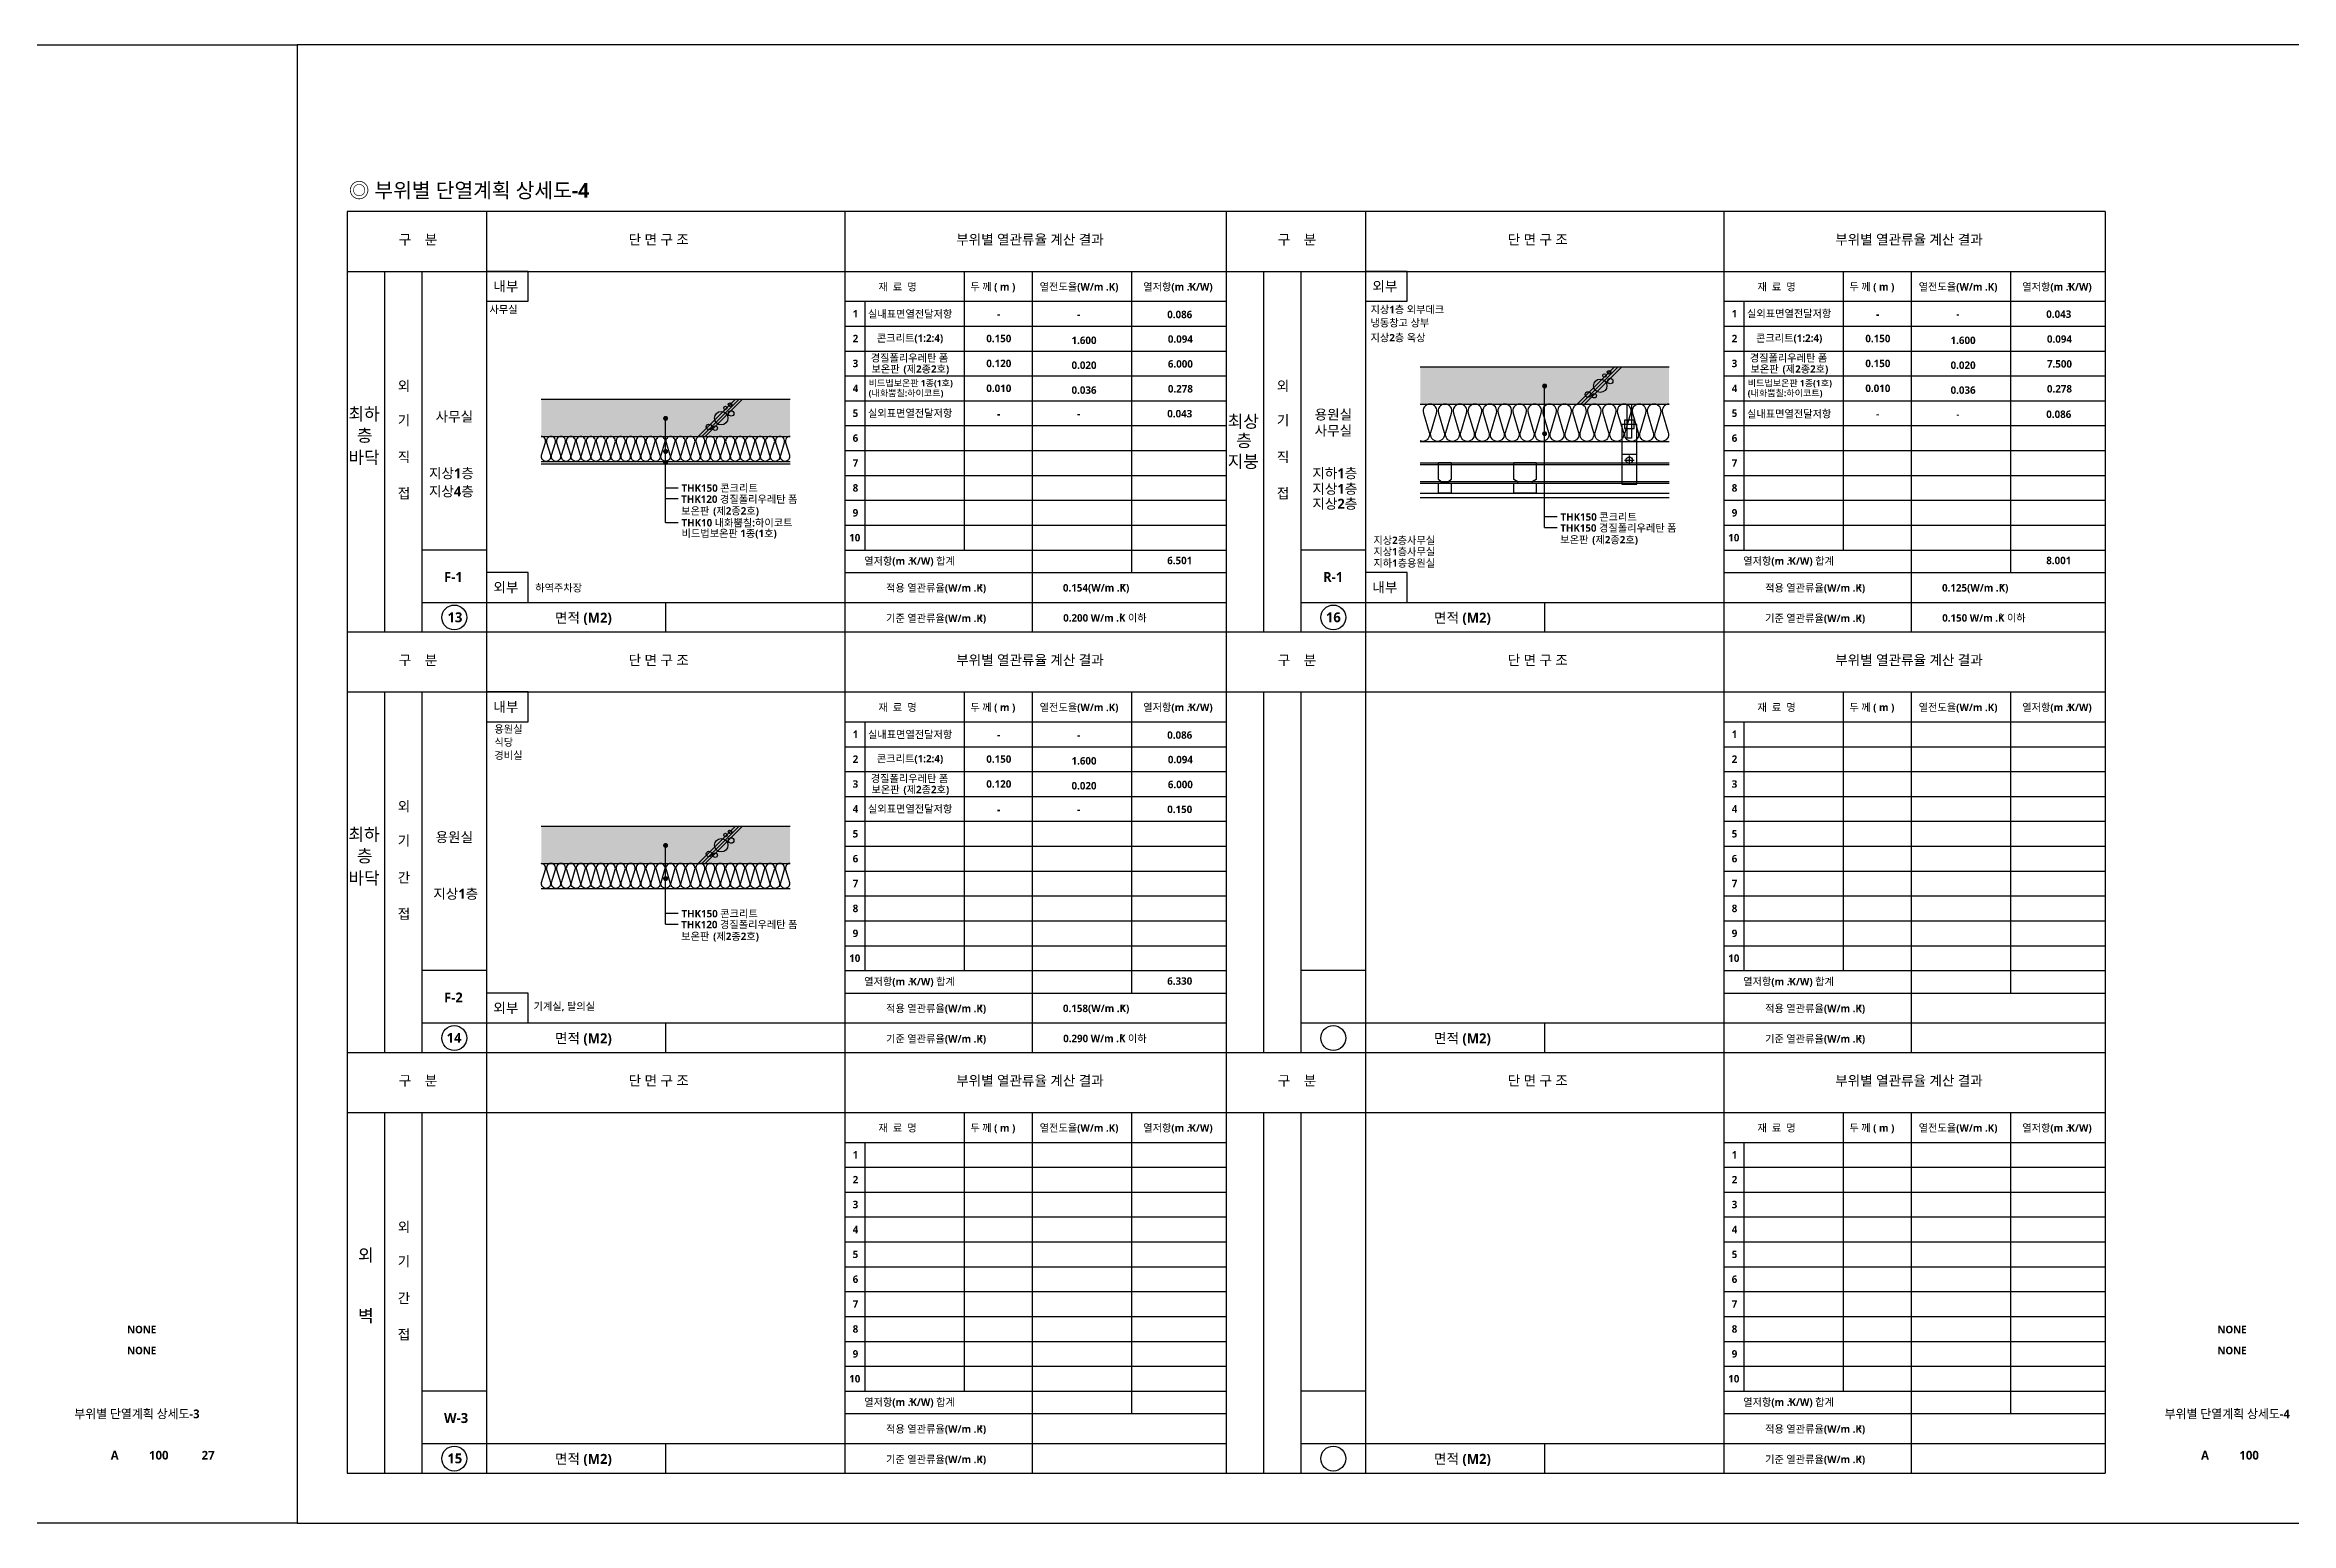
# Model space of a CAD drawing. Header units: millimetres. Extents: x 0 to 190005487, y 0 to 455456909.
# Drawn here: x 12093 to 16606, y 0 to 2970 of the extents above; entities that cross this region are included whole.
import ezdxf
from ezdxf.enums import TextEntityAlignment as Align

# ---------------------------------------------------------------- set-up
doc = ezdxf.new("R2010")
doc.units = ezdxf.units.MM
doc.header["$LTSCALE"] = 800
doc.header["$MEASUREMENT"] = 0
doc.layers.get('0').update_dxf_attribs({"linetype": 'CONTINUOUS'})
doc.layers.get('Defpoints').update_dxf_attribs({"color": 153, "linetype": 'CONTINUOUS'})
for name, color, linetype in [('245', 253, 'CONTINUOUS'), ('3', 3, 'CONTINUOUS'), ('A-ANNO-TITL', 7, 'CONTINUOUS'), ('COL', 2, 'CONTINUOUS'), ('COR', 4, 'CONTINUOUS'), ('ETC', 6, 'CONTINUOUS'), ('HAT', 5, 'CONTINUOUS'), ('INSUL', 8, 'CONTINUOUS'), ('LAN', 8, 'CONTINUOUS'), ('text', 3, 'CONTINUOUS')]:
    doc.layers.add(name, color=color, linetype=linetype)
doc.styles.add('SH_대대리576', font='')
doc.styles.get('SH_대대리576').set_extended_font_data('NanumGothic', bold=True)

# ---------------------------------------------------------------- blocks, each defined once
blk = doc.blocks.new('A$C139060A0')
at = {"layer": 'COR'}
for p, q in [((280, 0), (280, -845)), ((1000, 0), (1000, -845)), ((0, -120), (1766.2, -120)), ((75, -120), (75, -845)), ((150, -120), (150, -845)), ((1240, -120), (1240, -680)), ((1376.2, -120), (1376.2, -845)), ((1576.2, -120), (1576.2, -725)), ((1000, -180), (1766.2, -180)), ((1040, -180), (1040, -680)), ((280, -680), (150, -680)), ((1000, -680), (1766.2, -680)), ((1000, -725), (1766.2, -725)), ((150, -785), (1766.2, -785)), ((640, -785), (640, -845))]:
    blk.add_line(p, q, dxfattribs=at)
blk.add_circle((215.3, -815.4), 25, dxfattribs=at)
at = {"layer": 'HAT'}
for p, q in [((1000, -230), (1766.2, -230)), ((1000, -280), (1766.2, -280)), ((1000, -330), (1766.2, -330)), ((1000, -380), (1766.2, -380)), ((1000, -430), (1766.2, -430)), ((1000, -480), (1766.2, -480)), ((1000, -530), (1766.2, -530)), ((1000, -580), (1766.2, -580)), ((1000, -630), (1766.2, -630))]:
    blk.add_line(p, q, dxfattribs=at)
at = {"layer": 'COL', "style": 'SH_대대리576'}
blk.add_text('면적 (M2)', height=20, dxfattribs=at).set_placement((417.8, -826))
at = {"layer": 'text', "color": 2, "style": 'SH_대대리576'}
for s, p in [('구    분', (103.9, -66)), ('단 면 구 조', (565.9, -66)), ('부위별 열관류율 계산 결과 ', (1223.9, -66))]:
    blk.add_text(s, height=20, dxfattribs=at).set_placement(p)
at = {"layer": 'text', "style": 'SH_대대리576'}
for s, height, p in [('재  료  명', 15, (1067.7, -158.5)), ('두 께 ( m )', 15, (1252.3, -158.5)), ('열전도율(W/m .K)', 15, (1391.6, -158.5)), ('열저항(m .K/W)', 15, (1599.7, -158.5)), ('2', 7.5, (1690.2, -151)), ('1', 15, (1015.9, -212.5)), ('2', 15, (1015.9, -262.5)), ('3', 15, (1015.9, -312.5)), ('4', 15, (1015.9, -362.5)), ('5', 15, (1015.9, -412.5)), ('6', 15, (1015.9, -462.5)), ('7', 15, (1015.9, -512.5)), ('8', 15, (1015.9, -562.5)), ('9', 15, (1015.9, -612.5)), ('10', 15, (1008.9, -662.5)), ('열저항(m .K/W) 합계', 15, (1039, -709.5)), ('2', 7.5, (1129.5, -702)), ('적용 열관류율(W/m .K)', 15, (1083, -763.5)), ('2', 7.5, (1271, -756)), ('기준 열관류율(W/m .K)', 15, (1083, -824.5)), ('2', 7.5, (1271, -817))]:
    blk.add_text(s, height=height, dxfattribs=at).set_placement(p)
blk = doc.blocks.new('A$C01F72260')
for p, q in [((146.4, 9), (646.4, 9)), ((146.4, 0), (646.4, 0))]:
    blk.add_line(p, q)
for points in [[(551.5, 27), (581.5, 27), (581.5, 146.5), (551.5, 146.5)], [(183.4, 70.2), (208.4, 70.2), (208.4, 36.4), (203.4, 31.5), (203.4, 29), (208.4, 29), (208.4, 9), (183.4, 9), (183.4, 29), (188.4, 29), (188.4, 31.5), (183.4, 36.4)], [(334.5, 70.2), (379.5, 70.2), (379.5, 36.4), (371.5, 31.5), (371.5, 29), (379.5, 29), (379.5, 9), (334.5, 9), (334.5, 29), (342.5, 29), (342.5, 31.5), (334.5, 36.4)]]:
    blk.add_lwpolyline(points, close=True)
for points in [[(551.5, 87), (581.5, 87)], [(188.4, 31.5), (203.4, 31.5)]]:
    blk.add_lwpolyline(points)
at = {"layer": 'LAN'}
for p, q in [((646.4, 69), (146.4, 69)), ((646.4, 66), (146.4, 66)), ((557, 75), (576, 75)), ((566.5, 84.5), (566.5, 65.5)), ((146.4, 32), (646.4, 32)), ((146.4, 29), (646.4, 29))]:
    blk.add_line(p, q, dxfattribs=at)
blk.add_lwpolyline([(571, 187.9), (571, 119.3), (562, 119.3), (562, 187.9)], dxfattribs=at)
blk.add_lwpolyline([(556.9, 138.8), (576, 138.8), (576, 155.5), (556.9, 155.5)], close=True, dxfattribs=at)
blk.add_circle((566.5, 75), 6.5, dxfattribs=at)

msp = doc.modelspace()

# ---------------------------------------------------------------- hatches: boundary and pattern name
at = {"layer": '245'}
for points in [[(14856.2, 2323.4), (15356.2, 2323.4), (15356.2, 2248.4), (14856.2, 2248.4)], [(13090, 2258.3), (13590, 2258.3), (13590, 2183.3), (13090, 2183.3)], [(13090, 1400.2), (13590, 1400.2), (13590, 1325.2), (13090, 1325.2)]]:
    msp.add_hatch(color=256, dxfattribs=at).paths.add_polyline_path(points)

# ---------------------------------------------------------------- linework, layer by layer
at = {"const_width": 5}
for points in [[(15103.7, 2284.7, 1), (15108.7, 2284.7, 1)], [(13337.5, 2219.6, 1), (13342.5, 2219.6, 1)], [(15103.7, 2188.8, 1), (15108.7, 2188.8, 1)], [(13337.5, 2153.1, 1), (13342.5, 2153.1, 1)], [(13337.5, 2131.1, 1), (13342.5, 2131.1, 1)], [(13337.5, 1361.5, 1), (13342.5, 1361.5, 1)], [(13337.5, 1294.9, 1), (13342.5, 1294.9, 1)]]:
    msp.add_lwpolyline(points, format="xyb", close=True, dxfattribs=at)
for points in [[(15106.2, 2000.5), (15106.2, 2287.2)], [(13340, 2010.4), (13340, 2222.1)], [(13340, 2080.4), (13365, 2080.4)], [(13340, 2058.4), (13365, 2058.4)], [(13340, 2010.4), (13365, 2010.4)], [(15106.2, 2022.5), (15131.2, 2022.5)], [(15106.2, 2000.5), (15131.2, 2000.5)], [(13340, 1203.3), (13340, 1364)], [(13340, 1225.3), (13365, 1225.3)], [(13340, 1203.3), (13365, 1203.3)]]:
    msp.add_lwpolyline(points)
at = {"layer": '3'}
for p, q in [((16232.5, 2635), (12700, 2635)), ((12700, 2635), (12700, 100)), ((14466.2, 2635), (14466.2, 100)), ((16232.5, 2635), (16232.5, 100)), ((16232.5, 1790), (12700, 1790)), ((16232.5, 945), (12700, 945)), ((12700, 100), (16232.5, 100))]:
    msp.add_line(p, q, dxfattribs=at)
at = {"layer": 'COL'}
for p, q in [((14856.2, 2323.4), (15356.2, 2323.4)), ((13090, 2258.3), (13590, 2258.3)), ((14856.2, 2248.4), (15356.2, 2248.4)), ((13090, 2183.3), (13590, 2183.3)), ((13090, 1400.2), (13590, 1400.2)), ((13090, 1325.2), (13590, 1325.2))]:
    msp.add_line(p, q, dxfattribs=at)
at = {"layer": 'COR'}
for points in [[(12980, 2515), (12980, 2455), (13064, 2455), (13064, 2515)], [(14746.2, 2515), (14746.2, 2455), (14830.2, 2455), (14830.2, 2515)], [(12980, 1910), (12980, 1850), (13064, 1850), (13064, 1910)], [(14746.2, 1910), (14746.2, 1850), (14830.2, 1850), (14830.2, 1910)], [(12980, 1670), (12980, 1610), (13064, 1610), (13064, 1670)], [(12980, 1065), (12980, 1005), (13064, 1005), (13064, 1065)]]:
    msp.add_lwpolyline(points, close=True, dxfattribs=at)
at = {"layer": 'Defpoints'}
for points in [[(8400, 2970), (12600, 2970), (12600, 0), (8400, 0)], [(16800, 2970), (12600, 2970), (12600, 0), (16800, 0)]]:
    msp.add_lwpolyline(points, close=True, dxfattribs=at)
at = {"layer": 'HAT'}
for p, q in [((15246.8, 2323.4), (15171.8, 2248.4)), ((15253.9, 2323.4), (15178.9, 2248.4)), ((15261, 2323.4), (15186, 2248.4)), ((13480.6, 2258.3), (13405.6, 2183.3)), ((13487.7, 2258.3), (13412.7, 2183.3)), ((13494.7, 2258.3), (13419.7, 2183.3)), ((13480.6, 1400.2), (13405.6, 1325.2)), ((13487.7, 1400.2), (13412.7, 1325.2)), ((13494.7, 1400.2), (13419.7, 1325.2))]:
    msp.add_line(p, q, dxfattribs=at)
for centre, radius in [((15226.5, 2305.7), 3.51), ((15235.5, 2312.2), 3.51), ((15193.4, 2267.6), 5.52), ((15205.9, 2265.1), 4.51), ((15218, 2285.1), 13.5), ((15238, 2294.6), 5.52), ((13451.7, 2220.1), 13.5), ((13460.2, 2240.6), 3.51), ((13469.3, 2247.2), 3.51), ((13471.8, 2229.6), 5.52), ((13427.1, 2202.5), 5.52), ((13439.7, 2200), 4.51), ((13451.7, 1361.9), 13.5), ((13460.2, 1382.5), 3.51), ((13469.3, 1389), 3.51), ((13471.8, 1371.5), 5.52), ((13427.1, 1344.4), 5.52), ((13439.7, 1341.9), 4.51)]:
    msp.add_circle(centre, radius, dxfattribs=at)
at = {"layer": 'INSUL'}
for p, q in [((14856.2, 2173.4), (15356.2, 2173.4)), ((13090, 2133.3), (13590, 2133.3)), ((13090, 2128.3), (13590, 2128.3)), ((13090, 1275.2), (13590, 1275.2))]:
    msp.add_line(p, q, dxfattribs=at)
for points in [[(15356.2, 2248.4, 0.509267), (15356.2, 2248.4, 0.509267), (15343, 2230.2), (15354.5, 2191.5, -0.509267), (15341.2, 2173.4, -0.509267), (15328, 2191.5), (15339.5, 2230.2, 0.509267), (15326.2, 2248.4, 0.509267), (15313, 2230.2), (15324.5, 2191.5, -0.509267), (15311.2, 2173.4, -0.509267), (15298, 2191.5), (15309.5, 2230.2, 0.509267), (15296.2, 2248.4, 0.509267), (15282.9, 2230.2), (15294.4, 2191.5, -0.509267), (15281.2, 2173.4, -0.509267), (15267.9, 2191.5), (15279.4, 2230.2, 0.509267), (15266.2, 2248.4, 0.509267), (15252.9, 2230.2), (15264.4, 2191.5, -0.509267), (15251.2, 2173.4, -0.509267), (15237.9, 2191.5), (15249.4, 2230.2, 0.509267), (15236.2, 2248.4, 0.509267), (15222.9, 2230.2), (15234.4, 2191.5, -0.509267), (15221.2, 2173.4, -0.509267), (15207.9, 2191.5), (15219.4, 2230.2, 0.509267), (15206.2, 2248.4, 0.509267), (15192.9, 2230.2), (15204.4, 2191.5, -0.509267), (15191.1, 2173.4, -0.509267), (15177.9, 2191.5), (15189.4, 2230.2, 0.509267), (15176.1, 2248.4, 0.509267), (15162.9, 2230.2), (15174.4, 2191.5, -0.509267), (15161.1, 2173.4, -0.509267), (15147.9, 2191.5), (15159.4, 2230.2, 0.509267), (15146.1, 2248.4, 0.509267), (15132.9, 2230.2), (15144.4, 2191.5, -0.509267), (15131.1, 2173.4, -0.509267), (15117.9, 2191.5), (15129.4, 2230.2, 0.509267), (15116.1, 2248.4, 0.509267), (15102.9, 2230.2), (15114.3, 2191.5, -0.509267), (15101.1, 2173.4, -0.509267), (15087.9, 2191.5), (15099.3, 2230.2, 0.509267), (15086.1, 2248.4, 0.509267), (15072.8, 2230.2), (15084.3, 2191.5, -0.509267), (15071.1, 2173.4, -0.509267), (15057.8, 2191.5), (15069.3, 2230.2, 0.509267), (15056.1, 2248.4, 0.509267), (15042.8, 2230.2), (15054.3, 2191.5, -0.509267), (15041.1, 2173.4, -0.509267), (15027.8, 2191.5), (15039.3, 2230.2, 0.509267), (15026.1, 2248.4, 0.509267), (15012.8, 2230.2), (15024.3, 2191.5, -0.509267), (15011.1, 2173.4, -0.509267), (14997.8, 2191.5), (15009.3, 2230.2, 0.509267), (14996.1, 2248.4, 0.509267), (14982.8, 2230.2), (14994.3, 2191.5, -0.509267), (14981, 2173.4, -0.509267), (14967.8, 2191.5), (14979.3, 2230.2, 0.509267), (14966, 2248.4, 0.509267), (14952.8, 2230.2), (14964.3, 2191.5, -0.509267), (14951, 2173.4, -0.509267), (14937.8, 2191.5), (14949.3, 2230.2, 0.509267), (14936, 2248.4, 0.509267), (14922.8, 2230.2), (14934.3, 2191.5, -0.509267), (14921, 2173.4, -0.509267), (14907.8, 2191.5), (14919.3, 2230.2, 0.509267), (14906, 2248.4, 0.509267), (14892.8, 2230.2), (14904.2, 2191.5, -0.509267), (14891, 2173.4, -0.509267), (14877.8, 2191.5), (14889.2, 2230.2, 0.509267), (14876, 2248.4, 0.509267), (14862.7, 2230.2), (14874.2, 2191.5, -0.509267), (14861, 2173.4, -0.087262), (14856.2, 2174.2)], [(13590, 2183.3, 0.509267), (13590, 2183.3, 0.509267), (13581.2, 2171.2), (13588.8, 2145.4, -0.509267), (13580, 2133.3, -0.509267), (13571.2, 2145.4), (13578.8, 2171.2, 0.509267), (13570, 2183.3, 0.509267), (13561.1, 2171.2), (13568.8, 2145.4, -0.509267), (13560, 2133.3, -0.509267), (13551.1, 2145.4), (13558.8, 2171.2, 0.509267), (13550, 2183.3, 0.509267), (13541.1, 2171.2), (13548.8, 2145.4, -0.509267), (13540, 2133.3, -0.509267), (13531.1, 2145.4), (13538.8, 2171.2, 0.509267), (13530, 2183.3, 0.509267), (13521.1, 2171.2), (13528.8, 2145.4, -0.509267), (13520, 2133.3, -0.509267), (13511.1, 2145.4), (13518.8, 2171.2, 0.509267), (13510, 2183.3, 0.509267), (13501.1, 2171.2), (13508.8, 2145.4, -0.509267), (13499.9, 2133.3, -0.509267), (13491.1, 2145.4), (13498.8, 2171.2, 0.509267), (13489.9, 2183.3, 0.509267), (13481.1, 2171.2), (13488.8, 2145.4, -0.509267), (13479.9, 2133.3, -0.509267), (13471.1, 2145.4), (13478.8, 2171.2, 0.509267), (13469.9, 2183.3, 0.509267), (13461.1, 2171.2), (13468.8, 2145.4, -0.509267), (13459.9, 2133.3, -0.509267), (13451.1, 2145.4), (13458.8, 2171.2, 0.509267), (13449.9, 2183.3, 0.509267), (13441.1, 2171.2), (13448.7, 2145.4, -0.509267), (13439.9, 2133.3, -0.509267), (13431.1, 2145.4), (13438.7, 2171.2, 0.509267), (13429.9, 2183.3, 0.509267), (13421.1, 2171.2), (13428.7, 2145.4, -0.509267), (13419.9, 2133.3, -0.509267), (13411.1, 2145.4), (13418.7, 2171.2, 0.509267), (13409.9, 2183.3, 0.509267), (13401.1, 2171.2), (13408.7, 2145.4, -0.509267), (13399.9, 2133.3, -0.509267), (13391.1, 2145.4), (13398.7, 2171.2, 0.509267), (13389.9, 2183.3, 0.509267), (13381.1, 2171.2), (13388.7, 2145.4, -0.509267), (13379.9, 2133.3, -0.509267), (13371.1, 2145.4), (13378.7, 2171.2, 0.509267), (13369.9, 2183.3, 0.509267), (13361, 2171.2), (13368.7, 2145.4, -0.509267), (13359.9, 2133.3, -0.509267), (13351, 2145.4), (13358.7, 2171.2, 0.509267), (13349.9, 2183.3, 0.509267), (13341, 2171.2), (13348.7, 2145.4, -0.509267), (13339.9, 2133.3, -0.509267), (13331, 2145.4), (13338.7, 2171.2, 0.509267), (13329.9, 2183.3, 0.509267), (13321, 2171.2), (13328.7, 2145.4, -0.509267), (13319.9, 2133.3, -0.509267), (13311, 2145.4), (13318.7, 2171.2, 0.509267), (13309.9, 2183.3, 0.509267), (13301, 2171.2), (13308.7, 2145.4, -0.509267), (13299.8, 2133.3, -0.509267), (13291, 2145.4), (13298.7, 2171.2, 0.509267), (13289.8, 2183.3, 0.509267), (13281, 2171.2), (13288.7, 2145.4, -0.509267), (13279.8, 2133.3, -0.509267), (13271, 2145.4), (13278.7, 2171.2, 0.509267), (13269.8, 2183.3, 0.509267), (13261, 2171.2), (13268.7, 2145.4, -0.509267), (13259.8, 2133.3, -0.509267), (13251, 2145.4), (13258.7, 2171.2, 0.509267), (13249.8, 2183.3, 0.509267), (13241, 2171.2), (13248.6, 2145.4, -0.509267), (13239.8, 2133.3, -0.509267), (13231, 2145.4), (13238.6, 2171.2, 0.509267), (13229.8, 2183.3, 0.509267), (13221, 2171.2), (13228.6, 2145.4, -0.509267), (13219.8, 2133.3, -0.509267), (13211, 2145.4), (13218.6, 2171.2, 0.509267), (13209.8, 2183.3, 0.509267), (13201, 2171.2), (13208.6, 2145.4, -0.509267), (13199.8, 2133.3, -0.509267), (13191, 2145.4), (13198.6, 2171.2, 0.509267), (13189.8, 2183.3, 0.509267), (13181, 2171.2), (13188.6, 2145.4, -0.509267), (13179.8, 2133.3, -0.509267), (13171, 2145.4), (13178.6, 2171.2, 0.509267), (13169.8, 2183.3, 0.509267), (13160.9, 2171.2), (13168.6, 2145.4, -0.509267), (13159.8, 2133.3, -0.509267), (13150.9, 2145.4), (13158.6, 2171.2, 0.509267), (13149.8, 2183.3, 0.509267), (13140.9, 2171.2), (13148.6, 2145.4, -0.509267), (13139.8, 2133.3, -0.509267), (13130.9, 2145.4), (13138.6, 2171.2, 0.509267), (13129.8, 2183.3, 0.509267), (13120.9, 2171.2), (13128.6, 2145.4, -0.509267), (13119.8, 2133.3, -0.509267), (13110.9, 2145.4), (13118.6, 2171.2, 0.509267), (13109.8, 2183.3, 0.509267), (13100.9, 2171.2), (13108.6, 2145.4, -0.509267), (13099.7, 2133.3, -0.509267), (13090.9, 2145.4), (13098.6, 2171.2, 0.500805), (13090, 2183.3)], [(13590, 1325.2, 0.509267), (13590, 1325.2, 0.509267), (13581.2, 1313.1), (13588.8, 1287.3, -0.509267), (13580, 1275.2, -0.509267), (13571.2, 1287.3), (13578.8, 1313.1, 0.509267), (13570, 1325.2, 0.509267), (13561.1, 1313.1), (13568.8, 1287.3, -0.509267), (13560, 1275.2, -0.509267), (13551.1, 1287.3), (13558.8, 1313.1, 0.509267), (13550, 1325.2, 0.509267), (13541.1, 1313.1), (13548.8, 1287.3, -0.509267), (13540, 1275.2, -0.509267), (13531.1, 1287.3), (13538.8, 1313.1, 0.509267), (13530, 1325.2, 0.509267), (13521.1, 1313.1), (13528.8, 1287.3, -0.509267), (13520, 1275.2, -0.509267), (13511.1, 1287.3), (13518.8, 1313.1, 0.509267), (13510, 1325.2, 0.509267), (13501.1, 1313.1), (13508.8, 1287.3, -0.509267), (13499.9, 1275.2, -0.509267), (13491.1, 1287.3), (13498.8, 1313.1, 0.509267), (13489.9, 1325.2, 0.509267), (13481.1, 1313.1), (13488.8, 1287.3, -0.509267), (13479.9, 1275.2, -0.509267), (13471.1, 1287.3), (13478.8, 1313.1, 0.509267), (13469.9, 1325.2, 0.509267), (13461.1, 1313.1), (13468.8, 1287.3, -0.509267), (13459.9, 1275.2, -0.509267), (13451.1, 1287.3), (13458.8, 1313.1, 0.509267), (13449.9, 1325.2, 0.509267), (13441.1, 1313.1), (13448.7, 1287.3, -0.509267), (13439.9, 1275.2, -0.509267), (13431.1, 1287.3), (13438.7, 1313.1, 0.509267), (13429.9, 1325.2, 0.509267), (13421.1, 1313.1), (13428.7, 1287.3, -0.509267), (13419.9, 1275.2, -0.509267), (13411.1, 1287.3), (13418.7, 1313.1, 0.509267), (13409.9, 1325.2, 0.509267), (13401.1, 1313.1), (13408.7, 1287.3, -0.509267), (13399.9, 1275.2, -0.509267), (13391.1, 1287.3), (13398.7, 1313.1, 0.509267), (13389.9, 1325.2, 0.509267), (13381.1, 1313.1), (13388.7, 1287.3, -0.509267), (13379.9, 1275.2, -0.509267), (13371.1, 1287.3), (13378.7, 1313.1, 0.509267), (13369.9, 1325.2, 0.509267), (13361, 1313.1), (13368.7, 1287.3, -0.509267), (13359.9, 1275.2, -0.509267), (13351, 1287.3), (13358.7, 1313.1, 0.509267), (13349.9, 1325.2, 0.509267), (13341, 1313.1), (13348.7, 1287.3, -0.509267), (13339.9, 1275.2, -0.509267), (13331, 1287.3), (13338.7, 1313.1, 0.509267), (13329.9, 1325.2, 0.509267), (13321, 1313.1), (13328.7, 1287.3, -0.509267), (13319.9, 1275.2, -0.509267), (13311, 1287.3), (13318.7, 1313.1, 0.509267), (13309.9, 1325.2, 0.509267), (13301, 1313.1), (13308.7, 1287.3, -0.509267), (13299.8, 1275.2, -0.509267), (13291, 1287.3), (13298.7, 1313.1, 0.509267), (13289.8, 1325.2, 0.509267), (13281, 1313.1), (13288.7, 1287.3, -0.509267), (13279.8, 1275.2, -0.509267), (13271, 1287.3), (13278.7, 1313.1, 0.509267), (13269.8, 1325.2, 0.509267), (13261, 1313.1), (13268.7, 1287.3, -0.509267), (13259.8, 1275.2, -0.509267), (13251, 1287.3), (13258.7, 1313.1, 0.509267), (13249.8, 1325.2, 0.509267), (13241, 1313.1), (13248.6, 1287.3, -0.509267), (13239.8, 1275.2, -0.509267), (13231, 1287.3), (13238.6, 1313.1, 0.509267), (13229.8, 1325.2, 0.509267), (13221, 1313.1), (13228.6, 1287.3, -0.509267), (13219.8, 1275.2, -0.509267), (13211, 1287.3), (13218.6, 1313.1, 0.509267), (13209.8, 1325.2, 0.509267), (13201, 1313.1), (13208.6, 1287.3, -0.509267), (13199.8, 1275.2, -0.509267), (13191, 1287.3), (13198.6, 1313.1, 0.509267), (13189.8, 1325.2, 0.509267), (13181, 1313.1), (13188.6, 1287.3, -0.509267), (13179.8, 1275.2, -0.509267), (13171, 1287.3), (13178.6, 1313.1, 0.509267), (13169.8, 1325.2, 0.509267), (13160.9, 1313.1), (13168.6, 1287.3, -0.509267), (13159.8, 1275.2, -0.509267), (13150.9, 1287.3), (13158.6, 1313.1, 0.509267), (13149.8, 1325.2, 0.509267), (13140.9, 1313.1), (13148.6, 1287.3, -0.509267), (13139.8, 1275.2, -0.509267), (13130.9, 1287.3), (13138.6, 1313.1, 0.509267), (13129.8, 1325.2, 0.509267), (13120.9, 1313.1), (13128.6, 1287.3, -0.509267), (13119.8, 1275.2, -0.509267), (13110.9, 1287.3), (13118.6, 1313.1, 0.509267), (13109.8, 1325.2, 0.509267), (13100.9, 1313.1), (13108.6, 1287.3, -0.509267), (13099.7, 1275.2, -0.509267), (13090.9, 1287.3), (13098.6, 1313.1, 0.500805), (13090, 1325.2)]]:
    msp.add_lwpolyline(points, format="xyb", dxfattribs=at)

# ---------------------------------------------------------------- block references
msp.add_blockref('A$C01F72260', (14709.8, 2060.5))
at = {"layer": 'COR'}
for p in [(12700, 2635), (14466.2, 2635), (12700, 1790), (14466.2, 1790), (12700, 945), (14466.2, 945)]:
    msp.add_blockref('A$C139060A0', p, dxfattribs=at)

# ---------------------------------------------------------------- texts
at = {"style": 'SH_대대리576'}
for s, height, p in [('실내표면열전달저항', 15, (13746.6, 2421.9)), ('실외표면열전달저항', 15, (15512.8, 2422.6)), ('-', 15, (14006, 2421.6)), ('-', 15, (14167, 2420.9)), ('0.086', 15, (14347.9, 2420.9)), ('-', 15, (15772.3, 2421.6)), ('-', 15, (15772.3, 2420.9)), ('-', 15, (15933.3, 2421.6)), ('0.043', 15, (16114.1, 2421.6)), ('경질폴리우레탄 폼', 15, (13752.2, 2333.5)), ('콘크리트(1:2:4)', 15, (13764.6, 2373.4)), ('0.150', 15, (13984.4, 2372.6)), ('1.600', 15, (14155.6, 2369)), ('0.094', 15, (14349.2, 2371.6)), ('경질폴리우레탄 폼', 15, (15518.4, 2333.5)), ('콘크리트(1:2:4)', 15, (15530.9, 2373.4)), ('0.150', 15, (15750.6, 2372.6)), ('1.600', 15, (15921.9, 2369)), ('0.094', 15, (16115.5, 2371.6)), ('보온판', 15, (13753.6, 2311.3)), ('(제2종2호)', 15, (13817.8, 2311.3)), ('0.120', 15, (13984.4, 2322.6)), ('0.020', 15, (14155.6, 2319)), ('6.000', 15, (14349.2, 2321.6)), ('보온판', 15, (15519.8, 2311.3)), ('(제2종2호)', 15, (15584.1, 2311.3)), ('0.150', 15, (15750.6, 2322.6)), ('0.020', 15, (15921.9, 2319)), ('7.500', 15, (16115.5, 2321.6)), ('외', 20, (12801.8, 2275)), ('(내화뿜칠:하이코트)', 13, (13748, 2263.9)), ('비드법보온판 1종(1호)', 13, (13748, 2284)), ('0.010', 15, (13984.4, 2272.6)), ('0.036', 15, (14155.6, 2269)), ('0.278', 15, (14349.2, 2271.6)), ('외', 20, (14568, 2275)), ('(내화뿜칠:하이코트)', 13, (15514.3, 2263.9)), ('비드법보온판 1종(1호)', 13, (15514.3, 2284)), ('0.010', 15, (15750.6, 2272.6)), ('0.036', 15, (15921.9, 2269)), ('0.278', 15, (16115.5, 2271.6)), ('최하', 25, (12702.7, 2216)), ('기', 20, (12801.8, 2206)), ('사무실', 20, (12877.9, 2213.3)), ('실외표면열전달저항', 15, (13746.6, 2222.6)), ('-', 15, (14006, 2221.6)), ('-', 15, (14006, 2220.9)), ('-', 15, (14167, 2221.6)), ('0.043', 15, (14347.9, 2221.6)), ('최상', 25, (14469.3, 2201.1)), ('기', 20, (14568, 2206)), ('용원실', 20, (14644.1, 2217.3)), ('실내표면열전달저항', 15, (15512.8, 2221.3)), ('-', 15, (15772.3, 2221.1)), ('-', 15, (15933.3, 2220.4)), ('0.086', 15, (16114.1, 2220.4)), ('층', 25, (12719.7, 2173)), ('층', 25, (14486.7, 2162.4)), ('사무실', 20, (14644.1, 2185.2)), ('바닥', 25, (12702.7, 2128.6)), ('직', 20, (12801.8, 2132)), ('지붕', 25, (14469.3, 2120.4)), ('직', 20, (14568, 2132)), ('접', 20, (12801.8, 2059)), ('THK150 콘크리트', 15, (13372, 2072.1)), ('접', 20, (14568, 2059)), ('THK120 경질폴리우레탄 폼', 15, (13371.5, 2049.8)), ('보온판', 15, (13371.5, 2026.2)), ('(제2종2호)', 15, (13435.5, 2026.2)), ('THK150 콘크리트', 15, (15138.2, 2014.1)), ('THK10 내화뿜칠:하이코트', 15, (13372.1, 2002.4)), ('비드법보온판 1종(1호)', 15, (13372.1, 1981.1)), ('THK150 경질폴리우레탄 폼', 15, (15137.7, 1991.9)), ('6.501', 15, (14347.9, 1926.6)), ('보온판', 15, (15137.7, 1968.3)), ('(제2종2호)', 15, (15201.7, 1968.3)), ('8.001', 15, (16114.1, 1926.6)), ('0.154(W/m .K)', 15, (14138.4, 1871.7)), ('2', 7.5, (14255.4, 1879.2)), ('0.125(W/m .K)', 15, (15904.7, 1871.7)), ('2', 7.5, (16021.1, 1879.2)), ('실내표면열전달저항', 15, (13746.6, 1576.9)), ('-', 15, (14006, 1576.6)), ('-', 15, (14167, 1575.9)), ('0.086', 15, (14347.9, 1575.9)), ('콘크리트(1:2:4)', 15, (13764.6, 1528.4)), ('0.150', 15, (13984.4, 1527.6)), ('1.600', 15, (14155.6, 1524)), ('0.094', 15, (14349.2, 1526.6)), ('경질폴리우레탄 폼', 15, (13752.2, 1488.5)), ('0.120', 15, (13984.4, 1477.6)), ('6.000', 15, (14349.2, 1476.6)), ('외', 20, (12801.8, 1430)), ('실외표면열전달저항', 15, (13746.6, 1427.6)), ('보온판', 15, (13753.6, 1466.3)), ('(제2종2호)', 15, (13817.8, 1466.3)), ('0.020', 15, (14155.6, 1474)), ('최하', 25, (12702.7, 1371)), ('-', 15, (14006, 1426.6)), ('-', 15, (14006, 1425.9)), ('-', 15, (14167, 1426.6)), ('0.150', 15, (14347.9, 1426.6)), ('층', 25, (12719.7, 1328)), ('기', 20, (12801.8, 1361)), ('용원실', 20, (12877.9, 1368.3)), ('바닥', 25, (12702.7, 1283.6)), ('간', 20, (12801.8, 1287)), ('접', 20, (12801.8, 1214)), ('THK150 콘크리트', 15, (13372, 1217)), ('THK120 경질폴리우레탄 폼', 15, (13371.5, 1195)), ('보온판', 15, (13371.5, 1171.4)), ('(제2종2호)', 15, (13435.5, 1171.4)), ('6.330', 15, (14347.9, 1081.6)), ('0.158(W/m .K)', 15, (14138.4, 1026.7)), ('2', 7.5, (14254.9, 1034.2)), ('외', 20, (12801.8, 585)), ('외', 25, (12722.1, 526)), ('기', 20, (12801.8, 516)), ('간', 20, (12801.8, 442)), ('벽', 25, (12722.1, 404)), ('접', 20, (12801.8, 369))]:
    msp.add_text(s, height=height, dxfattribs=at).set_placement(p)
at = {"layer": 'A-ANNO-TITL', "style": 'SH_대대리576'}
for s, height, p in [('NONE', 15, (12287.3, 388.9)), ('NONE', 15, (16487.3, 388.9)), ('NONE', 15, (12287.3, 346.7)), ('NONE', 15, (16487.3, 346.7)), ('부위별 단열계획 상세도-3', 17.5, (12277.8, 219.9)), ('부위별 단열계획 상세도-4', 17.5, (16477.8, 219.9)), ('A', 17.5, (12233.1, 136.4)), ('100', 17.5, (12321.7, 136.4)), ('27', 17.5, (12420.8, 136.4)), ('A', 17.5, (16433.1, 136.4)), ('100', 17.5, (16521.7, 136.4))]:
    msp.add_text(s, height=height, dxfattribs=at).set_placement(p, align=Align.MIDDLE)
at = {"layer": 'COL', "style": 'SH_대대리576'}
for s, p in [('지상1층', (12864.5, 2099.4)), ('지하1층', (14639.5, 2099.4)), ('지상4층', (12864.5, 2063)), ('지상1층', (14639.5, 2068.1)), ('지상2층', (14639.5, 2038.1)), ('F-1', (12894.8, 1891)), ('R-1', (14661, 1891)), ('13', (12901.9, 1810)), ('16', (14666.8, 1810)), ('지상1층', (12873.2, 1254.4)), ('F-2', (12894.8, 1046)), ('14', (12899.9, 965)), ('W-3', (12894.8, 201)), ('15', (12901.5, 120))]:
    msp.add_text(s, height=20, dxfattribs=at).set_placement(p)
at = {"layer": 'ETC', "style": 'SH_대대리576'}
for s, height, p in [('0.200 W/m .K 이하', 15, (14138.8, 1811.2)), ('2', 7.5, (14251.9, 1820.1)), ('0.150 W/m .K 이하', 15, (15905, 1811.2)), ('2', 7.5, (16019.7, 1820.1)), ('0.290 W/m .K 이하', 15, (14138.8, 966.2)), ('2', 7.5, (14252.9, 975.1))]:
    msp.add_text(s, height=height, dxfattribs=at).set_placement(p)
at = {"layer": 'text', "color": 2, "style": 'SH_대대리576'}
for s, height, p in [('◎ 부위별 단열계획 상세도-4', 30, (12703.8, 2662.8)), ('내부', 20, (12993.9, 2475)), ('외부', 20, (14760.1, 2475)), ('사무실', 15, (12986, 2430.8)), ('지상1층 외부데크', 15, (14756.4, 2430.8)), ('냉동창고 상부', 15, (14756.4, 2404.1)), ('지상2층 옥상', 15, (14756.4, 2374.3)), ('지상2층사무실', 15, (14762.1, 1967.1)), ('지상1층사무실', 15, (14762.1, 1944.4)), ('지하1층용원실', 15, (14762.1, 1921.4)), ('외부', 20, (12993.9, 1870)), ('하역주차장', 15, (13078.1, 1871.5)), ('내부', 20, (14760.1, 1870)), ('내부', 20, (12993.9, 1630)), ('용원실', 15, (12996, 1587.8)), ('식당', 15, (12996, 1561.6)), ('경비실', 15, (12996, 1535)), ('외부', 20, (12993.9, 1025)), ('기계실, 탈의실', 15, (13074.7, 1030.7))]:
    msp.add_text(s, height=height, dxfattribs=at).set_placement(p)

doc.saveas('drawing.dxf')
